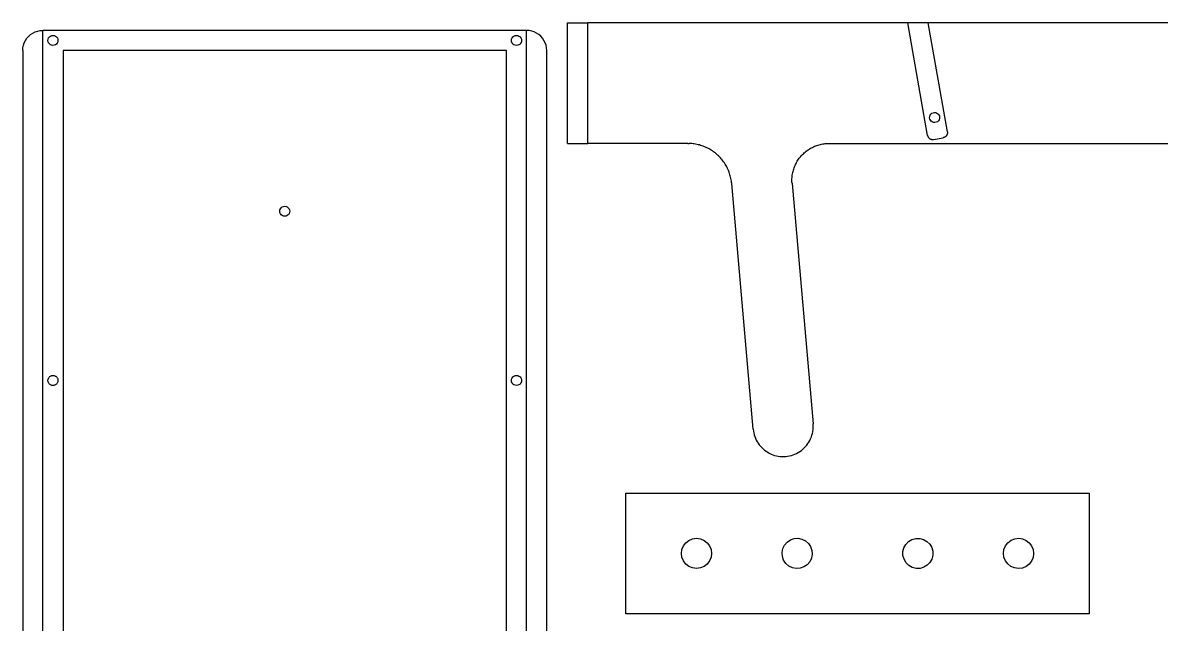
# Model space of a CAD drawing. Extents: x -21.7 to 21.7, y -15.6 to 15.6.
# Drawn here: x -21.69 to 6.59, y 0.65 to 15.6 of the extents above; entities that cross this region are included whole.
import ezdxf

# ---------------------------------------------------------------- set-up
doc = ezdxf.new("R2010")
doc.units = 0
doc.header["$MEASUREMENT"] = 0
doc.layers.get('0').update_dxf_attribs({"linetype": 'CONTINUOUS'})

msp = doc.modelspace()

# ---------------------------------------------------------------- linework, layer by layer
for p, q in [((-8.155, 12.599), (-8.155, 15.599)), ((-8.155, 15.599), (-7.655, 15.599)), ((0.293, 15.599), (-7.655, 15.599)), ((-7.655, 12.599), (-7.655, 15.599)), ((0.801, 15.599), (0.293, 15.599)), ((0.787, 12.8), (0.293, 15.599)), ((14.05, 15.599), (0.801, 15.599)), ((1.279, 12.887), (0.801, 15.599)), ((-21.544, 15.262), (-21.495, 15.305)), ((-21.495, 15.305), (-21.441, 15.342)), ((-21.441, 15.342), (-21.382, 15.371)), ((-21.382, 15.371), (-21.32, 15.392)), ((-21.32, 15.392), (-21.256, 15.404)), ((-21.256, 15.404), (-21.191, 15.409)), ((-21.191, -14.348), (-21.191, 15.409)), ((-9.175, 15.409), (-21.191, 15.409)), ((-21.002, 15.268), (-20.972, 15.28)), ((-20.972, 15.28), (-20.939, 15.284)), ((-20.939, 15.284), (-20.907, 15.279)), ((-20.907, 15.279), (-20.877, 15.266)), ((-9.488, 15.267), (-9.458, 15.279)), ((-9.458, 15.279), (-9.425, 15.284)), ((-9.425, 15.284), (-9.393, 15.279)), ((-9.393, 15.279), (-9.363, 15.267)), ((-9.175, -14.348), (-9.175, 15.409)), ((-9.11, 15.404), (-9.175, 15.409)), ((-9.046, 15.392), (-9.11, 15.404)), ((-8.984, 15.371), (-9.046, 15.392)), ((-8.925, 15.342), (-8.984, 15.371)), ((-8.871, 15.305), (-8.925, 15.342)), ((-8.822, 15.262), (-8.871, 15.305)), ((-21.687, 14.974), (-21.674, 15.038)), ((-21.674, 15.038), (-21.653, 15.1)), ((-21.653, 15.1), (-21.624, 15.159)), ((-21.624, 15.159), (-21.588, 15.213)), ((-21.588, 15.213), (-21.544, 15.262)), ((-21.066, 15.16), (-21.061, 15.193)), ((-21.062, 15.128), (-21.066, 15.16)), ((-21.05, 15.098), (-21.062, 15.128)), ((-21.061, 15.193), (-21.048, 15.223)), ((-21.03, 15.072), (-21.05, 15.098)), ((-21.048, 15.223), (-21.028, 15.248)), ((-21.005, 15.051), (-21.03, 15.072)), ((-21.028, 15.248), (-21.002, 15.268)), ((-20.975, 15.038), (-21.005, 15.051)), ((-20.943, 15.034), (-20.975, 15.038)), ((-20.91, 15.038), (-20.943, 15.034)), ((-20.88, 15.05), (-20.91, 15.038)), ((-20.854, 15.069), (-20.88, 15.05)), ((-20.877, 15.266), (-20.851, 15.246)), ((-20.833, 15.095), (-20.854, 15.069)), ((-20.851, 15.246), (-20.832, 15.22)), ((-20.821, 15.125), (-20.833, 15.095)), ((-20.832, 15.22), (-20.82, 15.189)), ((-20.816, 15.157), (-20.821, 15.125)), ((-20.82, 15.189), (-20.816, 15.157)), ((-9.55, 15.159), (-9.546, 15.191)), ((-9.546, 15.126), (-9.55, 15.159)), ((-9.546, 15.191), (-9.533, 15.221)), ((-9.533, 15.096), (-9.546, 15.126)), ((-9.533, 15.221), (-9.514, 15.247)), ((-9.514, 15.07), (-9.533, 15.096)), ((-9.514, 15.247), (-9.488, 15.267)), ((-9.488, 15.05), (-9.514, 15.07)), ((-9.458, 15.038), (-9.488, 15.05)), ((-9.425, 15.034), (-9.458, 15.038)), ((-9.393, 15.038), (-9.425, 15.034)), ((-9.363, 15.05), (-9.393, 15.038)), ((-9.363, 15.267), (-9.337, 15.247)), ((-9.337, 15.07), (-9.363, 15.05)), ((-9.337, 15.247), (-9.317, 15.221)), ((-9.317, 15.096), (-9.337, 15.07)), ((-9.317, 15.221), (-9.304, 15.191)), ((-9.304, 15.126), (-9.317, 15.096)), ((-9.304, 15.191), (-9.3, 15.159)), ((-9.3, 15.159), (-9.304, 15.126)), ((-8.779, 15.213), (-8.822, 15.262)), ((-8.742, 15.159), (-8.779, 15.213)), ((-8.713, 15.1), (-8.742, 15.159)), ((-8.692, 15.038), (-8.713, 15.1)), ((-8.679, 14.974), (-8.692, 15.038)), ((-21.691, 14.909), (-21.687, 14.974)), ((-21.691, 14.909), (-21.691, -13.848)), ((-9.675, 14.909), (-20.691, 14.909)), ((-20.691, 14.909), (-20.691, -13.848)), ((-9.675, -13.848), (-9.675, 14.909)), ((-8.675, 14.909), (-8.679, 14.974)), ((-8.675, -13.848), (-8.675, 14.909)), ((0.84, 13.27), (0.851, 13.301)), ((0.851, 13.301), (0.87, 13.327)), ((0.87, 13.327), (0.895, 13.348)), ((0.895, 13.348), (0.924, 13.362)), ((0.924, 13.362), (0.956, 13.368)), ((0.956, 13.368), (0.989, 13.366)), ((0.989, 13.366), (1.019, 13.354)), ((1.019, 13.354), (1.046, 13.336)), ((1.046, 13.336), (1.067, 13.311)), ((1.067, 13.311), (1.081, 13.281)), ((0.837, 13.237), (0.84, 13.27)), ((0.843, 13.205), (0.837, 13.237)), ((0.857, 13.176), (0.843, 13.205)), ((0.878, 13.151), (0.857, 13.176)), ((0.905, 13.132), (0.878, 13.151)), ((0.936, 13.121), (0.905, 13.132)), ((0.968, 13.118), (0.936, 13.121)), ((1, 13.124), (0.968, 13.118)), ((1.03, 13.138), (1, 13.124)), ((1.055, 13.159), (1.03, 13.138)), ((1.073, 13.186), (1.055, 13.159)), ((1.084, 13.217), (1.073, 13.186)), ((1.081, 13.281), (1.087, 13.249)), ((1.087, 13.249), (1.084, 13.217)), ((0.787, 12.8), (0.788, 12.792)), ((0.788, 12.792), (0.79, 12.785)), ((0.79, 12.785), (0.793, 12.777)), ((0.793, 12.777), (0.796, 12.77)), ((0.796, 12.77), (0.799, 12.763)), ((0.799, 12.763), (0.803, 12.756)), ((0.803, 12.756), (0.807, 12.749)), ((0.807, 12.749), (0.812, 12.743)), ((0.812, 12.743), (0.817, 12.737)), ((0.817, 12.737), (0.823, 12.732)), ((0.823, 12.732), (0.829, 12.726)), ((0.931, 12.698), (1.178, 12.742)), ((1.185, 12.744), (1.178, 12.742)), ((1.193, 12.746), (1.185, 12.744)), ((1.2, 12.748), (1.193, 12.746)), ((1.207, 12.751), (1.2, 12.748)), ((1.215, 12.755), (1.207, 12.751)), ((1.221, 12.759), (1.215, 12.755)), ((1.228, 12.763), (1.221, 12.759)), ((1.234, 12.768), (1.228, 12.763)), ((1.24, 12.773), (1.234, 12.768)), ((1.246, 12.778), (1.24, 12.773)), ((1.251, 12.784), (1.246, 12.778)), ((1.256, 12.79), (1.251, 12.784)), ((1.26, 12.797), (1.256, 12.79)), ((1.265, 12.803), (1.26, 12.797)), ((1.268, 12.81), (1.265, 12.803)), ((1.271, 12.817), (1.268, 12.81)), ((1.274, 12.825), (1.271, 12.817)), ((1.276, 12.832), (1.274, 12.825)), ((1.278, 12.84), (1.276, 12.832)), ((1.28, 12.848), (1.278, 12.84)), ((1.279, 12.887), (1.28, 12.879)), ((1.28, 12.879), (1.281, 12.871)), ((1.281, 12.863), (1.28, 12.855)), ((1.28, 12.855), (1.28, 12.848)), ((1.281, 12.871), (1.281, 12.863)), ((-8.155, 12.599), (-7.655, 12.599)), ((-5.17, 12.599), (-7.655, 12.599)), ((-5.17, 12.599), (-5.138, 12.598)), ((-5.105, 12.597), (-5.138, 12.598)), ((-5.073, 12.594), (-5.105, 12.597)), ((-5.04, 12.591), (-5.073, 12.594)), ((-5.008, 12.587), (-5.04, 12.591)), ((-4.976, 12.581), (-5.008, 12.587)), ((-4.944, 12.575), (-4.976, 12.581)), ((-4.913, 12.568), (-4.944, 12.575)), ((-4.881, 12.56), (-4.913, 12.568)), ((-4.85, 12.551), (-4.881, 12.56)), ((-4.819, 12.541), (-4.85, 12.551)), ((-4.788, 12.53), (-4.819, 12.541)), ((-4.758, 12.518), (-4.788, 12.53)), ((-4.728, 12.505), (-4.758, 12.518)), ((-4.699, 12.492), (-4.728, 12.505)), ((-4.669, 12.477), (-4.699, 12.492)), ((-4.641, 12.462), (-4.669, 12.477)), ((-4.613, 12.446), (-4.641, 12.462)), ((-4.585, 12.429), (-4.613, 12.446)), ((-2.18, 12.44), (-2.154, 12.456)), ((-2.154, 12.456), (-2.128, 12.472)), ((-2.128, 12.472), (-2.102, 12.487)), ((-2.102, 12.487), (-2.075, 12.501)), ((-2.075, 12.501), (-2.047, 12.514)), ((-2.047, 12.514), (-2.019, 12.527)), ((-2.019, 12.527), (-1.991, 12.538)), ((-1.991, 12.538), (-1.962, 12.548)), ((-1.962, 12.548), (-1.933, 12.558)), ((-1.933, 12.558), (-1.904, 12.566)), ((-1.904, 12.566), (-1.874, 12.574)), ((-1.874, 12.574), (-1.845, 12.58)), ((-1.845, 12.58), (-1.815, 12.586)), ((-1.815, 12.586), (-1.784, 12.59)), ((-1.784, 12.59), (-1.754, 12.594)), ((-1.754, 12.594), (-1.724, 12.597)), ((-1.724, 12.597), (-1.693, 12.598)), ((-1.693, 12.598), (-1.663, 12.599)), ((-1.663, 12.599), (7.451, 12.599)), ((0.829, 12.726), (0.835, 12.721)), ((0.835, 12.721), (0.841, 12.717)), ((0.841, 12.717), (0.848, 12.713)), ((0.848, 12.713), (0.855, 12.709)), ((0.855, 12.709), (0.862, 12.706)), ((0.862, 12.706), (0.869, 12.703)), ((0.869, 12.703), (0.877, 12.701)), ((0.877, 12.701), (0.885, 12.699)), ((0.885, 12.699), (0.892, 12.698)), ((0.892, 12.698), (0.9, 12.697)), ((0.9, 12.697), (0.908, 12.697)), ((0.908, 12.697), (0.916, 12.697)), ((0.916, 12.697), (0.924, 12.697)), ((0.924, 12.697), (0.931, 12.698)), ((-4.558, 12.411), (-4.585, 12.429)), ((-4.531, 12.393), (-4.558, 12.411)), ((-4.505, 12.373), (-4.531, 12.393)), ((-4.479, 12.353), (-4.505, 12.373)), ((-4.454, 12.332), (-4.479, 12.353)), ((-4.43, 12.311), (-4.454, 12.332)), ((-4.406, 12.288), (-4.43, 12.311)), ((-4.384, 12.265), (-4.406, 12.288)), ((-4.361, 12.242), (-4.384, 12.265)), ((-4.34, 12.217), (-4.361, 12.242)), ((-4.319, 12.192), (-4.34, 12.217)), ((-4.299, 12.167), (-4.319, 12.192)), ((-4.279, 12.141), (-4.299, 12.167)), ((-2.45, 12.154), (-2.434, 12.18)), ((-2.434, 12.18), (-2.417, 12.205)), ((-2.417, 12.205), (-2.399, 12.23)), ((-2.399, 12.23), (-2.381, 12.254)), ((-2.381, 12.254), (-2.361, 12.277)), ((-2.361, 12.277), (-2.341, 12.3)), ((-2.341, 12.3), (-2.32, 12.322)), ((-2.32, 12.322), (-2.298, 12.344)), ((-2.298, 12.344), (-2.276, 12.364)), ((-2.276, 12.364), (-2.253, 12.384)), ((-2.253, 12.384), (-2.229, 12.404)), ((-2.229, 12.404), (-2.205, 12.422)), ((-2.205, 12.422), (-2.18, 12.44)), ((-4.261, 12.114), (-4.279, 12.141)), ((-4.243, 12.087), (-4.261, 12.114)), ((-4.226, 12.059), (-4.243, 12.087)), ((-4.21, 12.031), (-4.226, 12.059)), ((-4.195, 12.002), (-4.21, 12.031)), ((-4.181, 11.973), (-4.195, 12.002)), ((-4.167, 11.943), (-4.181, 11.973)), ((-4.154, 11.913), (-4.167, 11.943)), ((-4.143, 11.883), (-4.154, 11.913)), ((-4.132, 11.852), (-4.143, 11.883)), ((-2.562, 11.872), (-2.555, 11.901)), ((-2.555, 11.901), (-2.547, 11.931)), ((-2.547, 11.931), (-2.539, 11.96)), ((-2.539, 11.96), (-2.529, 11.989)), ((-2.529, 11.989), (-2.518, 12.017)), ((-2.518, 12.017), (-2.506, 12.046)), ((-2.506, 12.046), (-2.494, 12.073)), ((-2.494, 12.073), (-2.48, 12.101)), ((-2.48, 12.101), (-2.466, 12.127)), ((-2.466, 12.127), (-2.45, 12.154)), ((-4.122, 11.822), (-4.132, 11.852)), ((-4.113, 11.79), (-4.122, 11.822)), ((-4.105, 11.759), (-4.113, 11.79)), ((-4.098, 11.727), (-4.105, 11.759)), ((-4.092, 11.695), (-4.098, 11.727)), ((-4.086, 11.663), (-4.092, 11.695)), ((-4.082, 11.631), (-4.086, 11.663)), ((-4.079, 11.599), (-4.082, 11.631)), ((-3.545, 5.495), (-4.079, 11.599)), ((-2.583, 11.69), (-2.582, 11.72)), ((-2.582, 11.659), (-2.583, 11.69)), ((-2.582, 11.72), (-2.58, 11.751)), ((-2.581, 11.629), (-2.582, 11.659)), ((-2.581, 11.629), (-2.579, 11.599)), ((-2.58, 11.751), (-2.577, 11.781)), ((-2.579, 11.599), (-2.057, 5.625)), ((-2.577, 11.781), (-2.573, 11.812)), ((-2.573, 11.812), (-2.568, 11.842)), ((-2.568, 11.842), (-2.562, 11.872)), ((-15.246, 11.021), (-15.215, 11.033)), ((-15.215, 11.033), (-15.183, 11.038)), ((-15.183, 11.038), (-15.151, 11.033)), ((-15.151, 11.033), (-15.121, 11.021)), ((-15.308, 10.913), (-15.304, 10.945)), ((-15.304, 10.88), (-15.308, 10.913)), ((-15.304, 10.945), (-15.291, 10.975)), ((-15.291, 10.85), (-15.304, 10.88)), ((-15.291, 10.975), (-15.271, 11.001)), ((-15.271, 10.824), (-15.291, 10.85)), ((-15.271, 11.001), (-15.246, 11.021)), ((-15.246, 10.804), (-15.271, 10.824)), ((-15.215, 10.792), (-15.246, 10.804)), ((-15.183, 10.788), (-15.215, 10.792)), ((-15.151, 10.792), (-15.183, 10.788)), ((-15.121, 10.804), (-15.151, 10.792)), ((-15.121, 11.021), (-15.095, 11.001)), ((-15.095, 10.824), (-15.121, 10.804)), ((-15.095, 11.001), (-15.075, 10.975)), ((-15.075, 10.85), (-15.095, 10.824)), ((-15.075, 10.975), (-15.062, 10.945)), ((-15.062, 10.88), (-15.075, 10.85)), ((-15.062, 10.945), (-15.058, 10.913)), ((-15.058, 10.913), (-15.062, 10.88)), ((-21.038, 6.785), (-21.027, 6.797)), ((-21.027, 6.797), (-21.015, 6.807)), ((-21.015, 6.807), (-21.002, 6.816)), ((-21.002, 6.816), (-20.988, 6.822)), ((-20.988, 6.822), (-20.973, 6.827)), ((-20.973, 6.827), (-20.958, 6.83)), ((-20.958, 6.83), (-20.942, 6.832)), ((-20.942, 6.832), (-20.927, 6.831)), ((-20.927, 6.831), (-20.911, 6.828)), ((-20.911, 6.828), (-20.896, 6.823)), ((-20.896, 6.823), (-20.882, 6.817)), ((-20.882, 6.817), (-20.868, 6.809)), ((-20.868, 6.809), (-20.856, 6.799)), ((-20.856, 6.799), (-20.845, 6.787)), ((-9.533, 6.769), (-9.514, 6.795)), ((-9.514, 6.795), (-9.488, 6.815)), ((-9.488, 6.815), (-9.458, 6.827)), ((-9.458, 6.827), (-9.425, 6.832)), ((-9.425, 6.832), (-9.393, 6.827)), ((-9.393, 6.827), (-9.363, 6.815)), ((-9.363, 6.815), (-9.337, 6.795)), ((-9.337, 6.795), (-9.317, 6.769)), ((-21.066, 6.713), (-21.064, 6.729)), ((-21.066, 6.697), (-21.066, 6.713)), ((-21.063, 6.682), (-21.066, 6.697)), ((-21.064, 6.729), (-21.06, 6.744)), ((-21.059, 6.667), (-21.063, 6.682)), ((-21.06, 6.744), (-21.055, 6.759)), ((-21.053, 6.652), (-21.059, 6.667)), ((-21.055, 6.759), (-21.047, 6.773)), ((-21.046, 6.639), (-21.053, 6.652)), ((-21.047, 6.773), (-21.038, 6.785)), ((-21.036, 6.626), (-21.046, 6.639)), ((-21.025, 6.615), (-21.036, 6.626)), ((-21.013, 6.605), (-21.025, 6.615)), ((-21, 6.596), (-21.013, 6.605)), ((-20.986, 6.59), (-21, 6.596)), ((-20.971, 6.585), (-20.986, 6.59)), ((-20.955, 6.582), (-20.971, 6.585)), ((-20.94, 6.582), (-20.955, 6.582)), ((-20.924, 6.583), (-20.94, 6.582)), ((-20.909, 6.586), (-20.924, 6.583)), ((-20.894, 6.591), (-20.909, 6.586)), ((-20.88, 6.598), (-20.894, 6.591)), ((-20.866, 6.606), (-20.88, 6.598)), ((-20.854, 6.616), (-20.866, 6.606)), ((-20.844, 6.628), (-20.854, 6.616)), ((-20.845, 6.787), (-20.836, 6.775)), ((-20.835, 6.641), (-20.844, 6.628)), ((-20.836, 6.775), (-20.828, 6.761)), ((-20.827, 6.655), (-20.835, 6.641)), ((-20.828, 6.761), (-20.822, 6.747)), ((-20.822, 6.669), (-20.827, 6.655)), ((-20.822, 6.747), (-20.818, 6.731)), ((-20.818, 6.684), (-20.822, 6.669)), ((-20.818, 6.731), (-20.816, 6.716)), ((-20.816, 6.7), (-20.818, 6.684)), ((-20.816, 6.716), (-20.816, 6.7)), ((-9.55, 6.707), (-9.546, 6.739)), ((-9.546, 6.674), (-9.55, 6.707)), ((-9.546, 6.739), (-9.533, 6.769)), ((-9.533, 6.644), (-9.546, 6.674)), ((-9.514, 6.618), (-9.533, 6.644)), ((-9.488, 6.598), (-9.514, 6.618)), ((-9.458, 6.586), (-9.488, 6.598)), ((-9.425, 6.582), (-9.458, 6.586)), ((-9.393, 6.586), (-9.425, 6.582)), ((-9.363, 6.598), (-9.393, 6.586)), ((-9.337, 6.618), (-9.363, 6.598)), ((-9.317, 6.644), (-9.337, 6.618)), ((-9.317, 6.769), (-9.304, 6.739)), ((-9.304, 6.674), (-9.317, 6.644)), ((-9.304, 6.739), (-9.3, 6.707)), ((-9.3, 6.707), (-9.304, 6.674)), ((-3.545, 5.495), (-3.539, 5.448)), ((-3.539, 5.448), (-3.531, 5.402)), ((-3.531, 5.402), (-3.52, 5.357)), ((-2.085, 5.347), (-2.073, 5.392)), ((-2.073, 5.392), (-2.064, 5.438)), ((-2.064, 5.438), (-2.057, 5.485)), ((-2.054, 5.578), (-2.057, 5.625)), ((-2.057, 5.485), (-2.054, 5.531)), ((-2.054, 5.531), (-2.054, 5.578)), ((-3.52, 5.357), (-3.505, 5.312)), ((-3.505, 5.312), (-3.488, 5.268)), ((-3.488, 5.268), (-3.469, 5.226)), ((-3.469, 5.226), (-3.446, 5.184)), ((-3.446, 5.184), (-3.421, 5.145)), ((-3.421, 5.145), (-3.394, 5.106)), ((-3.394, 5.106), (-3.364, 5.07)), ((-2.244, 5.062), (-2.214, 5.098)), ((-2.214, 5.098), (-2.186, 5.136)), ((-2.186, 5.136), (-2.16, 5.175)), ((-2.16, 5.175), (-2.137, 5.216)), ((-2.137, 5.216), (-2.117, 5.259)), ((-2.117, 5.259), (-2.1, 5.302)), ((-2.1, 5.302), (-2.085, 5.347)), ((-3.364, 5.07), (-3.333, 5.036)), ((-3.333, 5.036), (-3.299, 5.003)), ((-3.299, 5.003), (-3.263, 4.973)), ((-3.263, 4.973), (-3.225, 4.945)), ((-3.225, 4.945), (-3.185, 4.92)), ((-3.185, 4.92), (-3.144, 4.897)), ((-3.144, 4.897), (-3.102, 4.877)), ((-3.102, 4.877), (-3.059, 4.859)), ((-3.059, 4.859), (-3.014, 4.844)), ((-3.014, 4.844), (-2.969, 4.832)), ((-2.969, 4.832), (-2.923, 4.823)), ((-2.923, 4.823), (-2.876, 4.817)), ((-2.876, 4.817), (-2.829, 4.814)), ((-2.829, 4.814), (-2.782, 4.813)), ((-2.782, 4.813), (-2.736, 4.816)), ((-2.736, 4.816), (-2.689, 4.821)), ((-2.689, 4.821), (-2.643, 4.83)), ((-2.643, 4.83), (-2.597, 4.841)), ((-2.597, 4.841), (-2.553, 4.855)), ((-2.553, 4.855), (-2.509, 4.872)), ((-2.509, 4.872), (-2.466, 4.892)), ((-2.466, 4.892), (-2.425, 4.914)), ((-2.425, 4.914), (-2.385, 4.939)), ((-2.385, 4.939), (-2.347, 4.967)), ((-2.347, 4.967), (-2.311, 4.996)), ((-2.311, 4.996), (-2.276, 5.028)), ((-2.276, 5.028), (-2.244, 5.062)), ((-6.71, 0.907), (-6.71, 3.907)), ((-6.71, 3.907), (4.805, 3.907)), ((4.805, 3.907), (4.805, 0.907)), ((-5.315, 2.504), (-5.277, 2.595)), ((-5.277, 2.595), (-5.218, 2.672)), ((-5.218, 2.672), (-5.14, 2.732)), ((-5.14, 2.732), (-5.05, 2.769)), ((-5.05, 2.769), (-4.953, 2.782)), ((-4.953, 2.782), (-4.856, 2.769)), ((-4.856, 2.769), (-4.765, 2.732)), ((-4.765, 2.732), (-4.688, 2.672)), ((-4.688, 2.672), (-4.628, 2.595)), ((-4.628, 2.595), (-4.59, 2.504)), ((-2.808, 2.526), (-2.766, 2.614)), ((-2.766, 2.614), (-2.702, 2.688)), ((-2.702, 2.688), (-2.621, 2.743)), ((-2.621, 2.743), (-2.528, 2.775)), ((-2.528, 2.775), (-2.43, 2.782)), ((-2.43, 2.782), (-2.334, 2.763)), ((-2.334, 2.763), (-2.246, 2.72)), ((-2.246, 2.72), (-2.172, 2.656)), ((-2.172, 2.656), (-2.117, 2.575)), ((-2.117, 2.575), (-2.085, 2.483)), ((0.175, 2.452), (0.199, 2.547)), ((0.199, 2.547), (0.247, 2.632)), ((0.247, 2.632), (0.316, 2.702)), ((0.316, 2.702), (0.4, 2.752)), ((0.4, 2.752), (0.494, 2.778)), ((0.494, 2.778), (0.592, 2.78)), ((0.592, 2.78), (0.687, 2.755)), ((0.687, 2.755), (0.772, 2.707)), ((0.772, 2.707), (0.842, 2.639)), ((0.842, 2.639), (0.892, 2.554)), ((0.892, 2.554), (0.919, 2.46)), ((2.686, 2.507), (2.724, 2.597)), ((2.724, 2.597), (2.784, 2.674)), ((2.784, 2.674), (2.862, 2.733)), ((2.862, 2.733), (2.953, 2.77)), ((2.953, 2.77), (3.05, 2.782)), ((3.05, 2.782), (3.147, 2.769)), ((3.147, 2.769), (3.237, 2.731)), ((3.237, 2.731), (3.314, 2.671)), ((3.314, 2.671), (3.373, 2.593)), ((3.373, 2.593), (3.41, 2.502)), ((-5.328, 2.407), (-5.315, 2.504)), ((-5.315, 2.31), (-5.328, 2.407)), ((-5.277, 2.22), (-5.315, 2.31)), ((-4.59, 2.31), (-4.628, 2.22)), ((-4.59, 2.504), (-4.578, 2.407)), ((-4.578, 2.407), (-4.59, 2.31)), ((-2.827, 2.43), (-2.808, 2.526)), ((-2.82, 2.332), (-2.827, 2.43)), ((-2.788, 2.239), (-2.82, 2.332)), ((-2.097, 2.289), (-2.14, 2.201)), ((-2.078, 2.385), (-2.097, 2.289)), ((-2.085, 2.483), (-2.078, 2.385)), ((0.176, 2.354), (0.175, 2.452)), ((0.202, 2.26), (0.176, 2.354)), ((0.895, 2.267), (0.847, 2.182)), ((0.92, 2.362), (0.895, 2.267)), ((0.919, 2.46), (0.92, 2.362)), ((2.672, 2.41), (2.686, 2.507)), ((2.685, 2.312), (2.672, 2.41)), ((2.721, 2.222), (2.685, 2.312)), ((3.409, 2.308), (3.371, 2.218)), ((3.422, 2.405), (3.409, 2.308)), ((3.41, 2.502), (3.422, 2.405)), ((-5.218, 2.142), (-5.277, 2.22)), ((-5.14, 2.082), (-5.218, 2.142)), ((-5.05, 2.045), (-5.14, 2.082)), ((-4.953, 2.032), (-5.05, 2.045)), ((-4.856, 2.045), (-4.953, 2.032)), ((-4.765, 2.082), (-4.856, 2.045)), ((-4.688, 2.142), (-4.765, 2.082)), ((-4.628, 2.22), (-4.688, 2.142)), ((-2.733, 2.158), (-2.788, 2.239)), ((-2.659, 2.094), (-2.733, 2.158)), ((-2.571, 2.051), (-2.659, 2.094)), ((-2.475, 2.033), (-2.571, 2.051)), ((-2.377, 2.04), (-2.475, 2.033)), ((-2.285, 2.072), (-2.377, 2.04)), ((-2.204, 2.127), (-2.285, 2.072)), ((-2.14, 2.201), (-2.204, 2.127)), ((0.252, 2.176), (0.202, 2.26)), ((0.322, 2.107), (0.252, 2.176)), ((0.407, 2.059), (0.322, 2.107)), ((0.502, 2.035), (0.407, 2.059)), ((0.6, 2.036), (0.502, 2.035)), ((0.694, 2.062), (0.6, 2.036)), ((0.779, 2.112), (0.694, 2.062)), ((0.847, 2.182), (0.779, 2.112)), ((2.78, 2.144), (2.721, 2.222)), ((2.858, 2.084), (2.78, 2.144)), ((2.948, 2.046), (2.858, 2.084)), ((3.045, 2.032), (2.948, 2.046)), ((3.142, 2.044), (3.045, 2.032)), ((3.233, 2.081), (3.142, 2.044)), ((3.311, 2.14), (3.233, 2.081)), ((3.371, 2.218), (3.311, 2.14)), ((4.805, 0.907), (-6.71, 0.907))]:
    msp.add_line(p, q)

doc.saveas('drawing.dxf')
